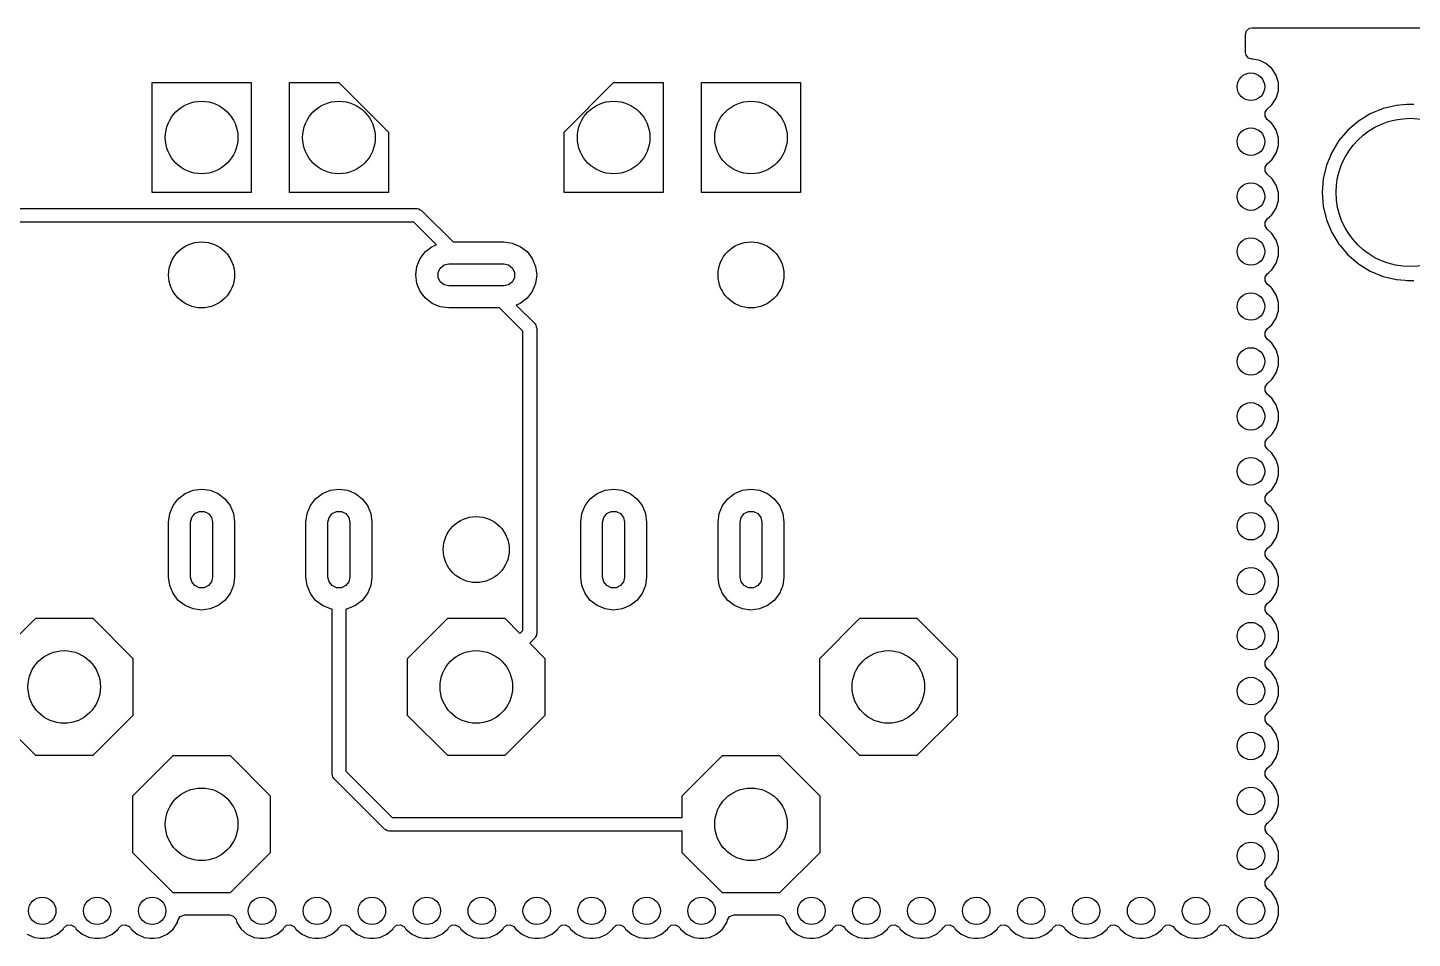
# Model space of a CAD drawing. Extents: x 0.79 to 7.48, y -4.92 to -0.79.
# Drawn here: x 4.245 to 5.238, y -1.44 to -0.787 of the extents above; entities that cross this region are included whole.
import ezdxf

# ---------------------------------------------------------------- set-up
doc = ezdxf.new("R2010")
doc.units = 0
doc.header["$MEASUREMENT"] = 0
doc.layers.add('BLACK', color=7, linetype='CONTINUOUS')

msp = doc.modelspace()

# ---------------------------------------------------------------- linework, layer by layer
at = {"layer": 'BLACK', "linetype": 'CONTINUOUS'}
for p, q in [((5.11811, -0.792303), (5.11889, -0.789664)), ((5.11811, -0.805138), (5.11811, -0.792303)), ((5.11889, -0.789664), (5.12096, -0.787862)), ((5.12096, -0.787862), (5.12299, -0.787421)), ((5.12299, -0.787421), (7.44084, -0.787421)), ((5.11855, -0.807166), (5.11811, -0.805138)), ((5.12035, -0.809245), (5.11855, -0.807166)), ((5.12299, -0.81002), (5.12035, -0.809245)), ((5.12346, -0.81002), (5.12299, -0.81002)), ((5.12451, -0.810171), (5.12346, -0.81002)), ((5.12766, -0.810623), (5.12451, -0.810171)), ((5.12977, -0.811589), (5.12766, -0.810623)), ((5.13281, -0.812977), (5.12977, -0.811589)), ((5.13709, -0.816688), (5.13281, -0.812977)), ((5.14016, -0.821455), (5.13709, -0.816688)), ((5.14175, -0.826891), (5.14016, -0.821455)), ((5.14016, -0.821455), (5.14016, -0.821455)), ((4.33465, -0.905512), (4.33465, -0.826772)), ((4.33465, -0.826772), (4.40551, -0.826772)), ((4.40551, -0.826772), (4.40551, -0.905512)), ((4.43307, -0.905512), (4.43307, -0.826772)), ((4.43307, -0.826772), (4.4685, -0.826772)), ((4.4685, -0.826772), (4.50394, -0.862205)), ((4.62992, -0.862205), (4.66535, -0.826772)), ((4.66535, -0.826772), (4.70079, -0.826772)), ((4.70079, -0.826772), (4.70079, -0.905512)), ((4.72835, -0.905512), (4.72835, -0.826772)), ((4.72835, -0.826772), (4.79921, -0.826772)), ((4.79921, -0.826772), (4.79921, -0.905512)), ((5.14016, -0.837994), (5.14175, -0.832558)), ((5.14175, -0.832558), (5.14175, -0.826891)), ((5.14175, -0.826891), (5.14175, -0.826891)), ((5.14175, -0.826891), (5.14175, -0.826891)), ((5.14175, -0.826891), (5.14175, -0.826891)), ((5.13368, -0.84572), (5.13709, -0.842761)), ((5.13709, -0.842761), (5.14016, -0.837994)), ((5.22633, -0.843083), (5.21669, -0.845399)), ((5.23374, -0.8425), (5.22633, -0.843083)), ((5.2387, -0.8425), (5.23374, -0.8425)), ((5.23374, -0.8425), (5.23374, -0.8425)), ((5.13219, -0.848034), (5.13368, -0.84572)), ((5.13219, -0.850785), (5.13219, -0.848034)), ((5.13368, -0.853099), (5.13219, -0.850785)), ((5.13709, -0.856058), (5.13368, -0.853099)), ((5.20753, -0.849194), (5.19907, -0.854376)), ((5.21669, -0.845399), (5.20753, -0.849194)), ((4.50394, -0.862205), (4.50394, -0.905512)), ((4.62992, -0.905512), (4.62992, -0.862205)), ((5.13865, -0.858478), (5.13709, -0.856058)), ((5.14016, -0.860825), (5.13865, -0.858478)), ((5.14175, -0.866261), (5.14016, -0.860825)), ((5.19153, -0.860818), (5.18509, -0.86836)), ((5.19907, -0.854376), (5.19153, -0.860818)), ((5.19907, -0.854376), (5.19907, -0.854376)), ((5.14016, -0.877364), (5.14175, -0.871928)), ((5.14175, -0.871928), (5.14175, -0.866261)), ((5.14175, -0.866261), (5.14175, -0.866261)), ((5.14175, -0.866261), (5.14175, -0.866261)), ((5.14175, -0.866261), (5.14175, -0.866261)), ((5.18509, -0.86836), (5.1799, -0.876817)), ((5.18509, -0.86836), (5.18509, -0.86836)), ((5.13368, -0.88509), (5.13709, -0.882131)), ((5.13709, -0.882131), (5.14016, -0.877364)), ((5.1799, -0.876817), (5.17611, -0.88598)), ((5.13219, -0.887404), (5.13368, -0.88509)), ((5.13219, -0.890155), (5.13219, -0.887404)), ((5.13368, -0.892469), (5.13219, -0.890155)), ((5.13709, -0.895428), (5.13368, -0.892469)), ((5.17611, -0.88598), (5.17379, -0.895624)), ((5.13722, -0.895624), (5.13709, -0.895428)), ((5.14016, -0.900195), (5.13722, -0.895624)), ((5.14172, -0.905512), (5.14016, -0.900195)), ((5.17379, -0.895624), (5.17301, -0.905512)), ((4.40551, -0.905512), (4.33465, -0.905512)), ((4.50394, -0.905512), (4.43307, -0.905512)), ((4.70079, -0.905512), (4.62992, -0.905512)), ((4.79921, -0.905512), (4.72835, -0.905512)), ((5.14016, -0.916734), (5.14175, -0.911298)), ((5.14175, -0.905631), (5.14172, -0.905512)), ((5.14175, -0.911298), (5.14175, -0.905631)), ((5.14175, -0.905631), (5.14175, -0.905631)), ((5.14175, -0.905631), (5.14175, -0.905631)), ((5.17301, -0.905512), (5.17379, -0.9154)), ((3.67223, -0.917016), (4.5243, -0.917016)), ((4.5243, -0.917016), (4.52517, -0.917141)), ((4.52517, -0.917141), (4.52535, -0.917128)), ((4.52535, -0.917128), (4.52544, -0.91718)), ((4.52544, -0.91718), (4.52569, -0.917215)), ((4.52569, -0.917215), (4.52671, -0.917874)), ((4.52671, -0.917874), (4.52778, -0.918457)), ((4.52778, -0.918457), (4.55027, -0.940945)), ((5.13368, -0.92446), (5.13709, -0.921501)), ((5.13709, -0.921501), (5.14016, -0.916734)), ((5.17379, -0.9154), (5.17611, -0.925044)), ((4.52226, -0.926858), (3.67427, -0.926858)), ((4.53832, -0.942915), (4.52226, -0.926858)), ((5.13219, -0.926774), (5.13368, -0.92446)), ((5.13219, -0.929525), (5.13219, -0.926774)), ((5.13368, -0.931839), (5.13219, -0.929525)), ((5.13368, -0.92446), (5.13368, -0.92446)), ((5.13709, -0.934798), (5.13368, -0.931839)), ((5.17611, -0.925044), (5.1799, -0.934207)), ((4.55027, -0.940945), (4.58661, -0.940945)), ((4.58661, -0.940945), (4.59273, -0.94175)), ((4.59273, -0.94175), (4.59843, -0.94411)), ((5.14016, -0.939565), (5.13709, -0.934798)), ((5.14175, -0.945001), (5.14016, -0.939565)), ((5.14016, -0.939565), (5.14016, -0.939565)), ((5.1799, -0.934207), (5.18509, -0.942664)), ((4.52679, -0.952756), (4.53054, -0.947864)), ((4.53054, -0.947864), (4.53543, -0.94411)), ((4.53543, -0.94411), (4.53832, -0.942915)), ((4.59843, -0.94411), (4.60332, -0.947864)), ((4.60332, -0.947864), (4.60707, -0.952756)), ((5.14016, -0.956104), (5.14175, -0.950668)), ((5.14175, -0.945002), (5.14175, -0.945001)), ((5.14175, -0.945001), (5.14175, -0.945001)), ((5.14175, -0.945001), (5.14175, -0.945001)), ((5.14175, -0.950668), (5.14175, -0.945002)), ((5.18509, -0.942664), (5.18509, -0.942664)), ((5.18509, -0.942664), (5.18591, -0.943624)), ((5.18591, -0.943624), (5.19153, -0.950206)), ((5.19153, -0.950206), (5.19374, -0.9521)), ((5.19374, -0.9521), (5.19907, -0.956647)), ((4.52362, -0.964567), (4.52443, -0.958453)), ((4.52443, -0.958453), (4.52679, -0.952756)), ((4.53957, -0.962815), (4.54109, -0.959658)), ((4.54109, -0.959658), (4.54383, -0.957473)), ((4.54383, -0.957473), (4.54724, -0.956693)), ((4.54724, -0.956693), (4.58661, -0.956693)), ((4.58661, -0.956693), (4.59003, -0.957473)), ((4.59003, -0.957473), (4.59277, -0.959658)), ((4.59277, -0.959658), (4.59429, -0.962815)), ((4.60707, -0.952756), (4.60943, -0.958453)), ((4.60943, -0.958453), (4.61024, -0.964567)), ((5.13493, -0.962743), (5.13709, -0.960871)), ((5.13709, -0.960871), (5.14016, -0.956104)), ((5.19907, -0.956647), (5.19907, -0.956647)), ((5.19907, -0.956647), (5.19987, -0.957137)), ((5.19987, -0.957137), (5.20753, -0.961829)), ((5.20753, -0.961829), (5.21669, -0.965625)), ((4.52443, -0.970681), (4.52362, -0.964567)), ((4.52679, -0.976378), (4.52443, -0.970681)), ((4.53957, -0.966319), (4.53957, -0.962815)), ((4.54109, -0.969476), (4.53957, -0.966319)), ((4.54383, -0.971661), (4.54109, -0.969476)), ((4.54724, -0.972441), (4.54383, -0.971661)), ((4.59003, -0.971661), (4.58661, -0.972441)), ((4.59277, -0.969476), (4.59003, -0.971661)), ((4.59429, -0.966319), (4.59277, -0.969476)), ((4.59429, -0.962815), (4.59429, -0.966319)), ((4.60943, -0.970681), (4.60707, -0.976378)), ((4.61024, -0.964567), (4.60943, -0.970681)), ((5.13219, -0.966144), (5.13368, -0.96383)), ((5.13219, -0.968895), (5.13219, -0.966144)), ((5.13368, -0.971209), (5.13219, -0.968895)), ((5.13368, -0.96383), (5.13493, -0.962743)), ((5.13368, -0.96383), (5.13368, -0.96383)), ((5.13641, -0.973578), (5.13368, -0.971209)), ((5.21669, -0.965625), (5.21669, -0.965625)), ((5.21669, -0.965625), (5.22633, -0.96794)), ((5.22633, -0.96794), (5.23248, -0.968424)), ((5.23248, -0.968424), (5.23374, -0.968524)), ((5.23374, -0.968524), (5.23374, -0.968524)), ((5.23374, -0.968524), (5.2387, -0.968524)), ((4.53054, -0.98127), (4.52679, -0.976378)), ((4.53543, -0.985024), (4.53054, -0.98127)), ((4.58661, -0.972441), (4.54724, -0.972441)), ((4.60332, -0.98127), (4.59843, -0.985024)), ((4.60707, -0.976378), (4.60332, -0.98127)), ((5.13709, -0.974168), (5.13641, -0.973578)), ((5.14016, -0.978935), (5.13709, -0.974168)), ((5.14175, -0.984371), (5.14016, -0.978935)), ((5.14016, -0.978935), (5.14016, -0.978935)), ((4.54113, -0.987384), (4.53543, -0.985024)), ((4.54724, -0.988189), (4.54113, -0.987384)), ((4.58359, -0.988189), (4.54724, -0.988189)), ((4.60039, -1.00499), (4.58359, -0.988189)), ((4.59843, -0.985024), (4.59554, -0.986219)), ((4.59554, -0.986219), (4.60879, -0.999473)), ((5.14016, -0.995475), (5.14175, -0.990038)), ((5.14175, -0.984372), (5.14175, -0.984371)), ((5.14175, -0.990038), (5.14175, -0.984372)), ((5.14175, -0.984372), (5.14175, -0.984372)), ((5.14175, -0.984372), (5.14175, -0.984372)), ((4.60879, -0.999473), (4.60932, -1.00018)), ((4.60932, -1.00018), (4.60945, -1.00029)), ((4.60945, -1.00029), (4.60949, -1.0004)), ((4.60949, -1.0004), (4.60963, -1.00059)), ((4.60963, -1.00059), (4.60989, -1.00178)), ((4.60989, -1.00178), (4.61024, -1.00295)), ((5.13368, -1.0032), (5.13709, -1.00024)), ((5.13709, -1.00024), (5.14016, -0.995475)), ((4.60039, -1.21942), (4.60039, -1.00499)), ((4.61024, -1.00295), (4.61024, -1.22146)), ((5.13219, -1.00551), (5.13368, -1.0032)), ((5.13219, -1.00827), (5.13219, -1.00551)), ((5.13368, -1.01058), (5.13219, -1.00827)), ((5.13709, -1.01354), (5.13368, -1.01058)), ((5.14016, -1.01831), (5.13709, -1.01354)), ((5.14175, -1.02374), (5.14016, -1.01831)), ((5.14016, -1.01831), (5.14016, -1.01831)), ((5.14016, -1.03484), (5.14175, -1.02941)), ((5.14175, -1.02941), (5.14175, -1.02374)), ((5.14175, -1.02374), (5.14175, -1.02374)), ((5.14175, -1.02374), (5.14175, -1.02374)), ((5.14175, -1.02374), (5.14175, -1.02374)), ((5.13368, -1.04257), (5.13709, -1.03961)), ((5.13709, -1.03961), (5.14016, -1.03484)), ((5.13219, -1.04488), (5.13368, -1.04257)), ((5.13219, -1.04764), (5.13219, -1.04488)), ((5.13368, -1.04995), (5.13219, -1.04764)), ((5.13709, -1.05291), (5.13368, -1.04995)), ((5.13872, -1.05544), (5.13709, -1.05291)), ((5.14016, -1.05768), (5.13872, -1.05544)), ((5.14175, -1.06311), (5.14016, -1.05768)), ((5.14016, -1.07421), (5.14175, -1.06878)), ((5.14175, -1.06878), (5.14175, -1.06311)), ((5.14175, -1.06311), (5.14175, -1.06311)), ((5.14175, -1.06311), (5.14175, -1.06311)), ((5.14175, -1.06311), (5.14175, -1.06311)), ((5.13368, -1.08194), (5.13709, -1.07898)), ((5.13709, -1.07898), (5.14016, -1.07421)), ((5.13219, -1.08425), (5.13368, -1.08194)), ((5.13219, -1.08701), (5.13219, -1.08425)), ((5.13368, -1.08932), (5.13219, -1.08701)), ((5.13368, -1.08194), (5.13368, -1.08194)), ((5.13709, -1.09228), (5.13368, -1.08932)), ((5.14016, -1.09705), (5.13709, -1.09228)), ((5.14175, -1.10248), (5.14016, -1.09705)), ((5.14016, -1.09705), (5.14016, -1.09705)), ((5.14032, -1.11304), (5.14175, -1.10815)), ((5.14175, -1.10815), (5.14175, -1.10248)), ((5.14175, -1.10248), (5.14175, -1.10248)), ((5.14175, -1.10815), (5.14175, -1.10815)), ((4.35827, -1.12128), (4.36396, -1.11892)), ((4.36396, -1.11892), (4.37008, -1.11811)), ((4.37008, -1.11811), (4.37619, -1.11892)), ((4.37619, -1.11892), (4.38189, -1.12128)), ((4.45669, -1.12128), (4.46239, -1.11892)), ((4.46239, -1.11892), (4.4685, -1.11811)), ((4.4685, -1.11811), (4.47462, -1.11892)), ((4.47462, -1.11892), (4.48031, -1.12128)), ((4.65354, -1.12128), (4.65924, -1.11892)), ((4.65924, -1.11892), (4.66535, -1.11811)), ((4.66535, -1.11811), (4.67147, -1.11892)), ((4.67147, -1.11892), (4.67717, -1.12128)), ((4.75197, -1.12128), (4.75767, -1.11892)), ((4.75767, -1.11892), (4.76378, -1.11811)), ((4.76378, -1.11811), (4.76989, -1.11892)), ((4.76989, -1.11892), (4.77559, -1.12128)), ((5.13368, -1.12131), (5.13709, -1.11835)), ((5.13709, -1.11835), (5.13725, -1.11811)), ((5.13725, -1.11811), (5.14016, -1.11358)), ((5.14016, -1.11358), (5.14032, -1.11304)), ((4.34726, -1.13562), (4.34962, -1.12992)), ((4.34962, -1.12992), (4.35338, -1.12503)), ((4.35338, -1.12503), (4.35827, -1.12128)), ((4.38189, -1.12128), (4.38678, -1.12503)), ((4.38678, -1.12503), (4.39054, -1.12992)), ((4.39054, -1.12992), (4.3929, -1.13562)), ((4.44569, -1.13562), (4.44805, -1.12992)), ((4.44805, -1.12992), (4.4518, -1.12503)), ((4.4518, -1.12503), (4.45669, -1.12128)), ((4.48031, -1.12128), (4.48521, -1.12503)), ((4.48521, -1.12503), (4.48896, -1.12992)), ((4.48896, -1.12992), (4.49132, -1.13562)), ((4.64254, -1.13562), (4.6449, -1.12992)), ((4.6449, -1.12992), (4.64865, -1.12503)), ((4.64865, -1.12503), (4.65354, -1.12128)), ((4.67717, -1.12128), (4.68206, -1.12503)), ((4.68206, -1.12503), (4.68581, -1.12992)), ((4.68581, -1.12992), (4.68817, -1.13562)), ((4.74096, -1.13562), (4.74332, -1.12992)), ((4.74332, -1.12992), (4.74708, -1.12503)), ((4.74708, -1.12503), (4.75197, -1.12128)), ((4.77559, -1.12128), (4.78048, -1.12503)), ((4.78048, -1.12503), (4.78424, -1.12992)), ((4.78424, -1.12992), (4.7866, -1.13562)), ((5.13219, -1.12362), (5.13368, -1.12131)), ((5.13219, -1.12638), (5.13219, -1.12362)), ((5.13368, -1.12869), (5.13219, -1.12638)), ((5.13368, -1.12131), (5.13368, -1.12131)), ((5.13444, -1.12935), (5.13368, -1.12869)), ((5.13672, -1.13132), (5.13444, -1.12935)), ((4.34646, -1.14173), (4.34726, -1.13562)), ((4.3622, -1.14173), (4.36298, -1.13832)), ((4.36298, -1.13832), (4.36517, -1.13558)), ((4.36517, -1.13558), (4.36833, -1.13406)), ((4.36833, -1.13406), (4.37183, -1.13406)), ((4.37183, -1.13406), (4.37499, -1.13558)), ((4.37499, -1.13558), (4.37717, -1.13832)), ((4.37717, -1.13832), (4.37795, -1.14173)), ((4.3929, -1.13562), (4.3937, -1.14173)), ((4.44488, -1.14173), (4.44569, -1.13562)), ((4.46063, -1.14173), (4.46141, -1.13832)), ((4.46141, -1.13832), (4.46359, -1.13558)), ((4.46359, -1.13558), (4.46675, -1.13406)), ((4.46675, -1.13406), (4.47026, -1.13406)), ((4.47026, -1.13406), (4.47341, -1.13558)), ((4.47341, -1.13558), (4.4756, -1.13832)), ((4.4756, -1.13832), (4.47638, -1.14173)), ((4.49132, -1.13562), (4.49213, -1.14173)), ((4.64173, -1.14173), (4.64254, -1.13562)), ((4.65748, -1.14173), (4.65826, -1.13832)), ((4.65826, -1.13832), (4.66044, -1.13558)), ((4.66044, -1.13558), (4.6636, -1.13406)), ((4.6636, -1.13406), (4.66711, -1.13406)), ((4.66711, -1.13406), (4.67026, -1.13558)), ((4.67026, -1.13558), (4.67245, -1.13832)), ((4.67245, -1.13832), (4.67323, -1.14173)), ((4.68817, -1.13562), (4.68898, -1.14173)), ((4.74016, -1.14173), (4.74096, -1.13562)), ((4.75591, -1.14173), (4.75669, -1.13832)), ((4.75669, -1.13832), (4.75887, -1.13558)), ((4.75887, -1.13558), (4.76203, -1.13406)), ((4.76203, -1.13406), (4.76553, -1.13406)), ((4.76553, -1.13406), (4.76869, -1.13558)), ((4.76869, -1.13558), (4.77087, -1.13832)), ((4.77087, -1.13832), (4.77165, -1.14173)), ((4.7866, -1.13562), (4.7874, -1.14173)), ((5.13709, -1.13165), (5.13672, -1.13132)), ((5.14016, -1.13642), (5.13709, -1.13165)), ((5.14175, -1.14185), (5.14016, -1.13642)), ((5.14016, -1.13642), (5.14016, -1.13642)), ((4.34646, -1.1811), (4.34646, -1.14173)), ((4.3622, -1.1811), (4.3622, -1.14173)), ((4.37795, -1.14173), (4.37795, -1.1811)), ((4.3937, -1.14173), (4.3937, -1.1811)), ((4.44488, -1.1811), (4.44488, -1.14173)), ((4.46063, -1.1811), (4.46063, -1.14173)), ((4.47638, -1.14173), (4.47638, -1.1811)), ((4.49213, -1.14173), (4.49213, -1.1811)), ((4.64173, -1.1811), (4.64173, -1.14173)), ((4.65748, -1.1811), (4.65748, -1.14173)), ((4.67323, -1.14173), (4.67323, -1.1811)), ((4.68898, -1.14173), (4.68898, -1.1811)), ((4.74016, -1.1811), (4.74016, -1.14173)), ((4.75591, -1.1811), (4.75591, -1.14173)), ((4.77165, -1.14173), (4.77165, -1.1811)), ((4.7874, -1.14173), (4.7874, -1.1811)), ((5.14016, -1.15295), (5.14175, -1.14752)), ((5.14175, -1.14752), (5.14175, -1.14185)), ((5.14175, -1.14185), (5.14175, -1.14185)), ((5.14175, -1.14185), (5.14175, -1.14185)), ((5.14175, -1.14185), (5.14175, -1.14185)), ((5.13219, -1.16299), (5.13368, -1.16068)), ((5.13368, -1.16068), (5.13709, -1.15772)), ((5.13709, -1.15772), (5.14016, -1.15295)), ((5.13219, -1.16575), (5.13219, -1.16299)), ((5.13368, -1.16806), (5.13219, -1.16575)), ((5.13709, -1.17102), (5.13368, -1.16806)), ((5.14016, -1.17579), (5.13709, -1.17102)), ((5.14175, -1.18122), (5.14016, -1.17579)), ((5.14016, -1.17579), (5.14016, -1.17579)), ((4.34726, -1.18722), (4.34646, -1.1811)), ((4.34962, -1.19291), (4.34726, -1.18722)), ((4.36298, -1.18452), (4.3622, -1.1811)), ((4.36517, -1.18726), (4.36298, -1.18452)), ((4.36833, -1.18878), (4.36517, -1.18726)), ((4.37183, -1.18878), (4.36833, -1.18878)), ((4.37499, -1.18726), (4.37183, -1.18878)), ((4.37717, -1.18452), (4.37499, -1.18726)), ((4.37795, -1.1811), (4.37717, -1.18452)), ((4.3929, -1.18722), (4.39054, -1.19291)), ((4.3937, -1.1811), (4.3929, -1.18722)), ((4.44569, -1.18722), (4.44488, -1.1811)), ((4.44805, -1.19291), (4.44569, -1.18722)), ((4.46141, -1.18452), (4.46063, -1.1811)), ((4.46359, -1.18726), (4.46141, -1.18452)), ((4.46675, -1.18878), (4.46359, -1.18726)), ((4.47026, -1.18878), (4.46675, -1.18878)), ((4.47341, -1.18726), (4.47026, -1.18878)), ((4.4756, -1.18452), (4.47341, -1.18726)), ((4.47638, -1.1811), (4.4756, -1.18452)), ((4.49132, -1.18722), (4.48896, -1.19291)), ((4.49213, -1.1811), (4.49132, -1.18722)), ((4.64254, -1.18722), (4.64173, -1.1811)), ((4.6449, -1.19291), (4.64254, -1.18722)), ((4.65826, -1.18452), (4.65748, -1.1811)), ((4.66044, -1.18726), (4.65826, -1.18452)), ((4.6636, -1.18878), (4.66044, -1.18726)), ((4.66711, -1.18878), (4.6636, -1.18878)), ((4.67026, -1.18726), (4.66711, -1.18878)), ((4.67245, -1.18452), (4.67026, -1.18726)), ((4.67323, -1.1811), (4.67245, -1.18452)), ((4.68817, -1.18722), (4.68581, -1.19291)), ((4.68898, -1.1811), (4.68817, -1.18722)), ((4.74096, -1.18722), (4.74016, -1.1811)), ((4.74332, -1.19291), (4.74096, -1.18722)), ((4.75669, -1.18452), (4.75591, -1.1811)), ((4.75887, -1.18726), (4.75669, -1.18452)), ((4.76203, -1.18878), (4.75887, -1.18726)), ((4.76553, -1.18878), (4.76203, -1.18878)), ((4.76869, -1.18726), (4.76553, -1.18878)), ((4.77087, -1.18452), (4.76869, -1.18726)), ((4.77165, -1.1811), (4.77087, -1.18452)), ((4.7866, -1.18722), (4.78424, -1.19291)), ((4.7874, -1.1811), (4.7866, -1.18722)), ((5.14016, -1.19232), (5.14175, -1.18689)), ((5.14175, -1.18689), (5.14175, -1.18122)), ((5.14175, -1.18122), (5.14175, -1.18122)), ((5.14175, -1.18122), (5.14175, -1.18122)), ((5.14175, -1.18122), (5.14175, -1.18122)), ((4.35338, -1.19781), (4.34962, -1.19291)), ((4.35827, -1.20156), (4.35338, -1.19781)), ((4.38678, -1.19781), (4.38189, -1.20156)), ((4.39054, -1.19291), (4.38678, -1.19781)), ((4.4518, -1.19781), (4.44805, -1.19291)), ((4.45669, -1.20156), (4.4518, -1.19781)), ((4.48521, -1.19781), (4.48031, -1.20156)), ((4.48896, -1.19291), (4.48521, -1.19781)), ((4.64865, -1.19781), (4.6449, -1.19291)), ((4.65354, -1.20156), (4.64865, -1.19781)), ((4.68206, -1.19781), (4.67717, -1.20156)), ((4.68581, -1.19291), (4.68206, -1.19781)), ((4.74708, -1.19781), (4.74332, -1.19291)), ((4.75197, -1.20156), (4.74708, -1.19781)), ((4.78048, -1.19781), (4.77559, -1.20156)), ((4.78424, -1.19291), (4.78048, -1.19781)), ((5.13219, -1.20236), (5.13368, -1.20005)), ((5.13368, -1.20005), (5.13709, -1.19709)), ((5.13709, -1.19709), (5.14016, -1.19232)), ((4.36396, -1.20392), (4.35827, -1.20156)), ((4.37008, -1.20472), (4.36396, -1.20392)), ((4.37619, -1.20392), (4.37008, -1.20472)), ((4.38189, -1.20156), (4.37619, -1.20392)), ((4.46239, -1.20392), (4.45669, -1.20156)), ((4.46358, -1.20408), (4.46239, -1.20392)), ((4.46358, -1.32224), (4.46358, -1.20408)), ((4.47462, -1.20392), (4.47343, -1.20408)), ((4.47343, -1.20408), (4.47343, -1.32021)), ((4.48031, -1.20156), (4.47462, -1.20392)), ((4.65924, -1.20392), (4.65354, -1.20156)), ((4.66535, -1.20472), (4.65924, -1.20392)), ((4.67147, -1.20392), (4.66535, -1.20472)), ((4.67717, -1.20156), (4.67147, -1.20392)), ((4.75767, -1.20392), (4.75197, -1.20156)), ((4.76378, -1.20472), (4.75767, -1.20392)), ((4.76989, -1.20392), (4.76378, -1.20472)), ((4.77559, -1.20156), (4.76989, -1.20392)), ((5.13219, -1.20512), (5.13219, -1.20236)), ((5.13368, -1.20743), (5.13219, -1.20512)), ((5.13709, -1.21039), (5.13368, -1.20743)), ((5.13979, -1.21459), (5.13709, -1.21039)), ((4.22244, -1.23946), (4.25127, -1.21063)), ((4.25127, -1.21063), (4.29204, -1.21063)), ((4.29204, -1.21063), (4.32087, -1.23946)), ((4.51772, -1.23946), (4.54654, -1.21063)), ((4.54654, -1.21063), (4.58731, -1.21063)), ((4.58731, -1.21063), (4.59825, -1.22156)), ((4.59825, -1.22156), (4.60039, -1.21942)), ((4.81299, -1.23946), (4.84182, -1.21063)), ((4.84182, -1.21063), (4.88259, -1.21063)), ((4.88259, -1.21063), (4.91142, -1.23946)), ((5.14016, -1.21516), (5.13979, -1.21459)), ((5.14175, -1.22059), (5.14016, -1.21516)), ((4.60879, -1.22494), (4.60521, -1.22852)), ((4.60521, -1.22852), (4.61614, -1.23946)), ((4.60938, -1.22387), (4.60879, -1.22494)), ((4.61004, -1.22284), (4.60938, -1.22387)), ((4.61007, -1.2226), (4.61004, -1.22284)), ((4.61012, -1.2225), (4.61007, -1.2226)), ((4.61024, -1.22146), (4.61011, -1.22233)), ((4.61011, -1.22233), (4.61012, -1.2225)), ((5.14016, -1.23169), (5.14175, -1.22626)), ((5.14175, -1.22626), (5.14175, -1.22059)), ((5.14175, -1.22059), (5.14175, -1.22059)), ((5.14175, -1.22059), (5.14175, -1.22059)), ((4.32087, -1.23946), (4.32087, -1.28023)), ((4.51772, -1.28023), (4.51772, -1.23946)), ((4.61614, -1.23946), (4.61614, -1.28023)), ((4.81299, -1.28023), (4.81299, -1.23946)), ((4.91142, -1.23946), (4.91142, -1.28023)), ((5.13219, -1.24173), (5.13368, -1.23942)), ((5.13368, -1.23942), (5.13709, -1.23646)), ((5.13368, -1.23942), (5.13368, -1.23942)), ((5.13709, -1.23646), (5.14016, -1.23169)), ((5.13219, -1.24449), (5.13219, -1.24173)), ((5.13368, -1.2468), (5.13219, -1.24449)), ((5.13647, -1.24922), (5.13368, -1.2468)), ((5.13709, -1.24976), (5.13647, -1.24922)), ((5.1398, -1.25397), (5.13709, -1.24976)), ((5.14016, -1.25453), (5.1398, -1.25397)), ((5.14175, -1.25996), (5.14016, -1.25453)), ((5.14175, -1.26563), (5.14175, -1.25996)), ((5.14175, -1.25996), (5.14175, -1.25996)), ((5.14175, -1.25996), (5.14175, -1.25996)), ((5.14175, -1.25996), (5.14175, -1.25996)), ((5.14016, -1.27107), (5.14175, -1.26563)), ((5.13219, -1.2811), (5.13368, -1.27879)), ((5.13368, -1.27879), (5.13423, -1.27832)), ((5.13368, -1.27879), (5.13368, -1.27879)), ((5.13423, -1.27832), (5.13709, -1.27583)), ((5.13709, -1.27583), (5.14016, -1.27107)), ((4.25127, -1.30906), (4.22244, -1.28023)), ((4.32087, -1.28023), (4.29204, -1.30906)), ((4.54654, -1.30906), (4.51772, -1.28023)), ((4.61614, -1.28023), (4.58731, -1.30906)), ((4.84182, -1.30906), (4.81299, -1.28023)), ((4.91142, -1.28023), (4.88259, -1.30906)), ((5.13219, -1.28386), (5.13219, -1.2811)), ((5.13368, -1.28617), (5.13219, -1.28386)), ((5.13709, -1.28913), (5.13368, -1.28617)), ((5.14016, -1.2939), (5.13709, -1.28913)), ((5.14175, -1.29933), (5.14016, -1.2939)), ((5.14016, -1.2939), (5.14016, -1.2939)), ((5.14175, -1.305), (5.14175, -1.29933)), ((5.14175, -1.29933), (5.14175, -1.29933)), ((5.14175, -1.29933), (5.14175, -1.29933)), ((5.14175, -1.29933), (5.14175, -1.29933)), ((4.29204, -1.30906), (4.25127, -1.30906)), ((4.32087, -1.33788), (4.34969, -1.30906)), ((4.34969, -1.30906), (4.39046, -1.30906)), ((4.39046, -1.30906), (4.41929, -1.33788)), ((4.58731, -1.30906), (4.54654, -1.30906)), ((4.71457, -1.33788), (4.74339, -1.30906)), ((4.74339, -1.30906), (4.78416, -1.30906)), ((4.78416, -1.30906), (4.81299, -1.33788)), ((4.88259, -1.30906), (4.84182, -1.30906)), ((5.14016, -1.31044), (5.14175, -1.305)), ((5.13219, -1.32048), (5.13368, -1.31816)), ((5.13368, -1.31816), (5.13376, -1.31809)), ((5.13368, -1.31816), (5.13368, -1.31816)), ((5.13376, -1.31809), (5.13709, -1.3152)), ((5.13709, -1.3152), (5.14016, -1.31044)), ((4.46393, -1.32341), (4.46358, -1.32224)), ((4.46418, -1.3246), (4.46393, -1.32341)), ((4.46433, -1.3248), (4.46418, -1.3246)), ((4.46436, -1.3249), (4.46433, -1.3248)), ((4.4645, -1.32502), (4.46436, -1.3249)), ((4.46502, -1.32572), (4.4645, -1.32502)), ((4.50105, -1.36175), (4.46502, -1.32572)), ((4.47343, -1.32021), (4.50657, -1.35335)), ((5.13219, -1.32323), (5.13219, -1.32048)), ((5.13368, -1.32554), (5.13219, -1.32323)), ((5.13709, -1.3285), (5.13368, -1.32554)), ((5.13874, -1.33106), (5.13709, -1.3285)), ((4.32087, -1.37865), (4.32087, -1.33788)), ((4.41929, -1.33788), (4.41929, -1.37865)), ((4.71457, -1.35335), (4.71457, -1.33788)), ((4.81299, -1.33788), (4.81299, -1.37865)), ((5.14016, -1.33327), (5.13874, -1.33106)), ((5.14175, -1.3387), (5.14016, -1.33327)), ((5.14175, -1.34437), (5.14175, -1.3387)), ((5.14175, -1.3387), (5.14175, -1.3387)), ((5.14175, -1.3387), (5.14175, -1.3387)), ((5.14175, -1.3387), (5.14175, -1.3387)), ((5.14016, -1.34981), (5.14175, -1.34437)), ((4.50657, -1.35335), (4.71457, -1.35335)), ((5.13219, -1.35985), (5.13368, -1.35753)), ((5.13368, -1.35753), (5.1344, -1.35691)), ((5.13368, -1.35753), (5.13368, -1.35753)), ((5.1344, -1.35691), (5.13709, -1.35457)), ((5.13709, -1.35457), (5.14016, -1.34981)), ((4.50212, -1.36233), (4.50105, -1.36175)), ((4.50314, -1.36299), (4.50212, -1.36233)), ((4.50339, -1.36302), (4.50314, -1.36299)), ((4.50348, -1.36308), (4.50339, -1.36302)), ((4.50366, -1.36306), (4.50348, -1.36308)), ((4.50453, -1.36319), (4.50366, -1.36306)), ((4.71457, -1.36319), (4.50453, -1.36319)), ((4.71457, -1.37865), (4.71457, -1.36319)), ((5.13219, -1.3626), (5.13219, -1.35985)), ((5.13368, -1.36491), (5.13219, -1.3626)), ((5.13398, -1.36517), (5.13368, -1.36491)), ((5.136, -1.36693), (5.13398, -1.36517)), ((5.13709, -1.36787), (5.136, -1.36693)), ((5.14016, -1.37264), (5.13709, -1.36787)), ((4.34969, -1.40748), (4.32087, -1.37865)), ((4.41929, -1.37865), (4.39046, -1.40748)), ((4.74339, -1.40748), (4.71457, -1.37865)), ((4.81299, -1.37865), (4.78416, -1.40748)), ((5.1417, -1.3779), (5.14016, -1.37264)), ((5.14175, -1.37807), (5.1417, -1.3779)), ((5.14175, -1.38374), (5.14175, -1.37807)), ((5.14175, -1.37807), (5.14175, -1.37807)), ((5.14175, -1.37807), (5.14175, -1.37807)), ((5.14175, -1.37807), (5.14175, -1.37807)), ((5.14016, -1.38918), (5.14032, -1.38863)), ((5.14032, -1.38863), (5.14087, -1.38676)), ((5.14087, -1.38676), (5.14175, -1.38374)), ((5.13219, -1.39922), (5.13368, -1.3969)), ((5.13368, -1.3969), (5.13437, -1.3963)), ((5.13368, -1.3969), (5.13368, -1.3969)), ((5.13437, -1.3963), (5.13709, -1.39394)), ((5.13709, -1.39394), (5.14016, -1.38918)), ((4.39046, -1.40748), (4.34969, -1.40748)), ((4.78416, -1.40748), (4.74339, -1.40748)), ((5.13219, -1.40197), (5.13219, -1.39922)), ((5.13368, -1.40428), (5.13219, -1.40197)), ((5.13709, -1.40724), (5.13368, -1.40428)), ((5.14016, -1.41201), (5.13709, -1.40724)), ((5.14175, -1.41744), (5.14016, -1.41201)), ((5.14016, -1.41201), (5.14016, -1.41201)), ((5.14175, -1.42311), (5.14175, -1.41744)), ((5.14175, -1.41744), (5.14175, -1.41744)), ((5.14175, -1.41744), (5.14175, -1.41744)), ((5.14175, -1.41744), (5.14175, -1.41744)), ((4.34969, -1.43331), (4.35275, -1.42855)), ((4.35275, -1.42855), (4.35294, -1.4279)), ((4.35294, -1.4279), (4.35328, -1.42675)), ((4.35328, -1.42675), (4.35477, -1.42444)), ((4.35477, -1.42444), (4.35727, -1.4233)), ((4.35727, -1.4233), (4.35796, -1.42325)), ((4.35796, -1.42325), (4.39007, -1.42325)), ((4.39007, -1.42325), (4.39271, -1.42402)), ((4.39271, -1.42402), (4.39451, -1.4261)), ((4.39451, -1.4261), (4.39475, -1.42675)), ((4.39475, -1.42675), (4.39528, -1.42855)), ((4.39528, -1.42855), (4.39528, -1.42855)), ((4.39528, -1.42855), (4.39834, -1.43331)), ((4.74339, -1.43331), (4.74645, -1.42855)), ((4.74645, -1.42855), (4.74664, -1.4279)), ((4.74664, -1.4279), (4.74698, -1.42675)), ((4.74698, -1.42675), (4.74847, -1.42444)), ((4.74847, -1.42444), (4.75097, -1.4233)), ((4.75097, -1.4233), (4.75166, -1.42325)), ((4.75166, -1.42325), (4.78377, -1.42325)), ((4.78377, -1.42325), (4.78641, -1.42402)), ((4.78641, -1.42402), (4.78821, -1.4261)), ((4.78821, -1.4261), (4.78845, -1.42675)), ((4.78845, -1.42675), (4.78898, -1.42855)), ((4.78898, -1.42855), (4.78898, -1.42855)), ((4.78898, -1.42855), (4.79204, -1.43331)), ((5.13709, -1.43331), (5.14016, -1.42855)), ((5.14016, -1.42855), (5.14175, -1.42311)), ((4.24514, -1.43702), (4.2503, -1.43938)), ((4.26151, -1.43938), (4.26667, -1.43702)), ((4.26667, -1.43702), (4.27095, -1.43331)), ((4.27095, -1.43331), (4.27148, -1.43248)), ((4.27148, -1.43248), (4.27356, -1.43068)), ((4.27356, -1.43068), (4.27629, -1.43029)), ((4.27629, -1.43029), (4.27879, -1.43143)), ((4.27879, -1.43143), (4.2797, -1.43248)), ((4.2797, -1.43248), (4.28023, -1.43331)), ((4.28023, -1.43331), (4.28451, -1.43702)), ((4.28451, -1.43702), (4.28967, -1.43938)), ((4.30088, -1.43938), (4.30604, -1.43702)), ((4.30604, -1.43702), (4.31032, -1.43331)), ((4.31032, -1.43331), (4.31085, -1.43248)), ((4.31085, -1.43248), (4.31293, -1.43068)), ((4.31293, -1.43068), (4.31566, -1.43029)), ((4.31566, -1.43029), (4.31816, -1.43143)), ((4.31816, -1.43143), (4.31907, -1.43248)), ((4.31907, -1.43248), (4.3196, -1.43331)), ((4.3196, -1.43331), (4.32388, -1.43702)), ((4.32388, -1.43702), (4.32904, -1.43938)), ((4.34025, -1.43938), (4.34541, -1.43702)), ((4.34541, -1.43702), (4.34969, -1.43331)), ((4.39834, -1.43331), (4.40262, -1.43702)), ((4.40262, -1.43702), (4.40778, -1.43938)), ((4.41899, -1.43938), (4.42415, -1.43702)), ((4.42415, -1.43702), (4.42843, -1.43331)), ((4.42843, -1.43331), (4.42896, -1.43248)), ((4.42896, -1.43248), (4.43104, -1.43068)), ((4.43104, -1.43068), (4.43377, -1.43029)), ((4.43377, -1.43029), (4.43627, -1.43143)), ((4.43627, -1.43143), (4.43718, -1.43248)), ((4.43718, -1.43248), (4.43771, -1.43331)), ((4.43771, -1.43331), (4.44199, -1.43702)), ((4.44199, -1.43702), (4.44715, -1.43938)), ((4.45836, -1.43938), (4.46352, -1.43702)), ((4.46352, -1.43702), (4.4678, -1.43331)), ((4.4678, -1.43331), (4.46833, -1.43248)), ((4.46833, -1.43248), (4.47041, -1.43068)), ((4.47041, -1.43068), (4.47314, -1.43029)), ((4.47314, -1.43029), (4.47564, -1.43143)), ((4.47564, -1.43143), (4.47655, -1.43248)), ((4.47655, -1.43248), (4.47708, -1.43331)), ((4.47708, -1.43331), (4.48136, -1.43702)), ((4.48136, -1.43702), (4.48652, -1.43938)), ((4.49773, -1.43938), (4.50289, -1.43702)), ((4.50289, -1.43702), (4.50717, -1.43331)), ((4.50717, -1.43331), (4.5077, -1.43248)), ((4.5077, -1.43248), (4.50978, -1.43068)), ((4.50978, -1.43068), (4.51251, -1.43029)), ((4.51251, -1.43029), (4.51501, -1.43143)), ((4.51501, -1.43143), (4.51592, -1.43248)), ((4.51592, -1.43248), (4.51645, -1.43331)), ((4.51645, -1.43331), (4.52073, -1.43702)), ((4.52073, -1.43702), (4.52589, -1.43938)), ((4.5371, -1.43938), (4.54226, -1.43702)), ((4.54226, -1.43702), (4.54654, -1.43331)), ((4.54654, -1.43331), (4.54707, -1.43248)), ((4.54707, -1.43248), (4.54915, -1.43068)), ((4.54915, -1.43068), (4.55188, -1.43029)), ((4.55188, -1.43029), (4.55438, -1.43143)), ((4.55438, -1.43143), (4.55529, -1.43248)), ((4.55529, -1.43248), (4.55582, -1.43331)), ((4.55582, -1.43331), (4.5601, -1.43702)), ((4.5601, -1.43702), (4.56526, -1.43938)), ((4.57647, -1.43938), (4.58163, -1.43702)), ((4.58163, -1.43702), (4.58591, -1.43331)), ((4.58591, -1.43331), (4.58644, -1.43248)), ((4.58644, -1.43248), (4.58852, -1.43068)), ((4.58852, -1.43068), (4.59125, -1.43029)), ((4.59125, -1.43029), (4.59375, -1.43143)), ((4.59375, -1.43143), (4.59466, -1.43248)), ((4.59466, -1.43248), (4.59519, -1.43331)), ((4.59519, -1.43331), (4.59947, -1.43702)), ((4.59947, -1.43702), (4.60463, -1.43938)), ((4.61584, -1.43938), (4.621, -1.43702)), ((4.621, -1.43702), (4.62528, -1.43331)), ((4.62528, -1.43331), (4.62581, -1.43248)), ((4.62581, -1.43248), (4.62789, -1.43068)), ((4.62789, -1.43068), (4.63062, -1.43029)), ((4.63062, -1.43029), (4.63312, -1.43143)), ((4.63312, -1.43143), (4.63403, -1.43248)), ((4.63403, -1.43248), (4.63456, -1.43331)), ((4.63456, -1.43331), (4.63884, -1.43702)), ((4.63884, -1.43702), (4.644, -1.43938)), ((4.65521, -1.43938), (4.66037, -1.43702)), ((4.66037, -1.43702), (4.66465, -1.43331)), ((4.66465, -1.43331), (4.66518, -1.43248)), ((4.66518, -1.43248), (4.66726, -1.43068)), ((4.66726, -1.43068), (4.66999, -1.43029)), ((4.66999, -1.43029), (4.67249, -1.43143)), ((4.67249, -1.43143), (4.6734, -1.43248)), ((4.6734, -1.43248), (4.67393, -1.43331)), ((4.67393, -1.43331), (4.67821, -1.43702)), ((4.67821, -1.43702), (4.68337, -1.43938)), ((4.69458, -1.43938), (4.69974, -1.43702)), ((4.69974, -1.43702), (4.70402, -1.43331)), ((4.70402, -1.43331), (4.70455, -1.43248)), ((4.70455, -1.43248), (4.70663, -1.43068)), ((4.70663, -1.43068), (4.70936, -1.43029)), ((4.70936, -1.43029), (4.71186, -1.43143)), ((4.71186, -1.43143), (4.71277, -1.43248)), ((4.71277, -1.43248), (4.7133, -1.43331)), ((4.7133, -1.43331), (4.7133, -1.43331)), ((4.7133, -1.43331), (4.7133, -1.43331)), ((4.7133, -1.43331), (4.71758, -1.43702)), ((4.71758, -1.43702), (4.72274, -1.43938)), ((4.73395, -1.43938), (4.73911, -1.43702)), ((4.73911, -1.43702), (4.74339, -1.43331)), ((4.79204, -1.43331), (4.79632, -1.43702)), ((4.79632, -1.43702), (4.80148, -1.43938)), ((4.8127, -1.43938), (4.81785, -1.43702)), ((4.81785, -1.43702), (4.82213, -1.43331)), ((4.82213, -1.43331), (4.82266, -1.43248)), ((4.82266, -1.43248), (4.82474, -1.43068)), ((4.82474, -1.43068), (4.82747, -1.43029)), ((4.82747, -1.43029), (4.82997, -1.43143)), ((4.82997, -1.43143), (4.83088, -1.43248)), ((4.83088, -1.43248), (4.83141, -1.43331)), ((4.83141, -1.43331), (4.83141, -1.43331)), ((4.83141, -1.43331), (4.83141, -1.43331)), ((4.83141, -1.43331), (4.83569, -1.43702)), ((4.83569, -1.43702), (4.84085, -1.43938)), ((4.85207, -1.43938), (4.85722, -1.43702)), ((4.85722, -1.43702), (4.8615, -1.43331)), ((4.8615, -1.43331), (4.86203, -1.43248)), ((4.86203, -1.43248), (4.86411, -1.43068)), ((4.86411, -1.43068), (4.86684, -1.43029)), ((4.86684, -1.43029), (4.86934, -1.43143)), ((4.86934, -1.43143), (4.87025, -1.43248)), ((4.87025, -1.43248), (4.87078, -1.43331)), ((4.87078, -1.43331), (4.87506, -1.43702)), ((4.87506, -1.43702), (4.88022, -1.43938)), ((4.89144, -1.43938), (4.89659, -1.43702)), ((4.89659, -1.43702), (4.90087, -1.43331)), ((4.90087, -1.43331), (4.9014, -1.43248)), ((4.9014, -1.43248), (4.90348, -1.43068)), ((4.90348, -1.43068), (4.90621, -1.43029)), ((4.90621, -1.43029), (4.90871, -1.43143)), ((4.90871, -1.43143), (4.90962, -1.43248)), ((4.90962, -1.43248), (4.91015, -1.43331)), ((4.91015, -1.43331), (4.91443, -1.43702)), ((4.91443, -1.43702), (4.91959, -1.43938)), ((4.93081, -1.43938), (4.93596, -1.43702)), ((4.93596, -1.43702), (4.94024, -1.43331)), ((4.94024, -1.43331), (4.94077, -1.43248)), ((4.94077, -1.43248), (4.94285, -1.43068)), ((4.94285, -1.43068), (4.94558, -1.43029)), ((4.94558, -1.43029), (4.94808, -1.43143)), ((4.94808, -1.43143), (4.94899, -1.43248)), ((4.94899, -1.43248), (4.94952, -1.43331)), ((4.94952, -1.43331), (4.9538, -1.43702)), ((4.9538, -1.43702), (4.95896, -1.43938)), ((4.97018, -1.43938), (4.97533, -1.43702)), ((4.97533, -1.43702), (4.97961, -1.43331)), ((4.97961, -1.43331), (4.98015, -1.43248)), ((4.98015, -1.43248), (4.98222, -1.43068)), ((4.98222, -1.43068), (4.98495, -1.43029)), ((4.98495, -1.43029), (4.98745, -1.43143)), ((4.98745, -1.43143), (4.98836, -1.43248)), ((4.98836, -1.43248), (4.98889, -1.43331)), ((4.98889, -1.43331), (4.99317, -1.43702)), ((4.99317, -1.43702), (4.99833, -1.43938)), ((5.00955, -1.43938), (5.0147, -1.43702)), ((5.0147, -1.43702), (5.01898, -1.43331)), ((5.01898, -1.43331), (5.01952, -1.43248)), ((5.01952, -1.43248), (5.02159, -1.43068)), ((5.02159, -1.43068), (5.02432, -1.43029)), ((5.02432, -1.43029), (5.02682, -1.43143)), ((5.02682, -1.43143), (5.02773, -1.43248)), ((5.02773, -1.43248), (5.02826, -1.43331)), ((5.02826, -1.43331), (5.02826, -1.43331)), ((5.02826, -1.43331), (5.02826, -1.43331)), ((5.02826, -1.43331), (5.03254, -1.43702)), ((5.03254, -1.43702), (5.0377, -1.43938)), ((5.04892, -1.43938), (5.05407, -1.43702)), ((5.05407, -1.43702), (5.05835, -1.43331)), ((5.05835, -1.43331), (5.05889, -1.43248)), ((5.05889, -1.43248), (5.06096, -1.43068)), ((5.06096, -1.43068), (5.06369, -1.43029)), ((5.06369, -1.43029), (5.06619, -1.43143)), ((5.06619, -1.43143), (5.0671, -1.43248)), ((5.0671, -1.43248), (5.06763, -1.43331)), ((5.06763, -1.43331), (5.07191, -1.43702)), ((5.07191, -1.43702), (5.07707, -1.43938)), ((5.08829, -1.43938), (5.09344, -1.43702)), ((5.09344, -1.43702), (5.09772, -1.43331)), ((5.09772, -1.43331), (5.09826, -1.43248)), ((5.09826, -1.43248), (5.10033, -1.43068)), ((5.10033, -1.43068), (5.10306, -1.43029)), ((5.10306, -1.43029), (5.10556, -1.43143)), ((5.10556, -1.43143), (5.10647, -1.43248)), ((5.10647, -1.43248), (5.107, -1.43331)), ((5.107, -1.43331), (5.11128, -1.43702)), ((5.11128, -1.43702), (5.11644, -1.43938)), ((5.12766, -1.43938), (5.13281, -1.43702)), ((5.13281, -1.43702), (5.13709, -1.43331)), ((4.2503, -1.43938), (4.2545, -1.43998)), ((4.2545, -1.43998), (4.2545, -1.43998)), ((4.2545, -1.43998), (4.25731, -1.43998)), ((4.25731, -1.43998), (4.26151, -1.43938)), ((4.25731, -1.43998), (4.25731, -1.43998)), ((4.28967, -1.43938), (4.29387, -1.43998)), ((4.29387, -1.43998), (4.29387, -1.43998)), ((4.29387, -1.43998), (4.29668, -1.43998)), ((4.29668, -1.43998), (4.29669, -1.43998)), ((4.29669, -1.43998), (4.30088, -1.43938)), ((4.32904, -1.43938), (4.33324, -1.43998)), ((4.33324, -1.43998), (4.33324, -1.43998)), ((4.33324, -1.43998), (4.33605, -1.43998)), ((4.33605, -1.43998), (4.33606, -1.43998)), ((4.33606, -1.43998), (4.34025, -1.43938)), ((4.40778, -1.43938), (4.41198, -1.43998)), ((4.41198, -1.43998), (4.41198, -1.43998)), ((4.41198, -1.43998), (4.4148, -1.43998)), ((4.4148, -1.43998), (4.41899, -1.43938)), ((4.4148, -1.43998), (4.4148, -1.43998)), ((4.44715, -1.43938), (4.45135, -1.43998)), ((4.45135, -1.43998), (4.45135, -1.43998)), ((4.45135, -1.43998), (4.45417, -1.43998)), ((4.45417, -1.43998), (4.45836, -1.43938)), ((4.45417, -1.43998), (4.45417, -1.43998)), ((4.48652, -1.43938), (4.49072, -1.43998)), ((4.49072, -1.43998), (4.49072, -1.43998)), ((4.49072, -1.43998), (4.49354, -1.43998)), ((4.49354, -1.43998), (4.49773, -1.43938)), ((4.49354, -1.43998), (4.49354, -1.43998)), ((4.52589, -1.43938), (4.53009, -1.43998)), ((4.53009, -1.43998), (4.53009, -1.43998)), ((4.53009, -1.43998), (4.53291, -1.43998)), ((4.53291, -1.43998), (4.5371, -1.43938)), ((4.53291, -1.43998), (4.53291, -1.43998)), ((4.56526, -1.43938), (4.56946, -1.43998)), ((4.56946, -1.43998), (4.56946, -1.43998)), ((4.56946, -1.43998), (4.57228, -1.43998)), ((4.57228, -1.43998), (4.57647, -1.43938)), ((4.57228, -1.43998), (4.57228, -1.43998)), ((4.60463, -1.43938), (4.60883, -1.43998)), ((4.60883, -1.43998), (4.60883, -1.43998)), ((4.60883, -1.43998), (4.61165, -1.43998)), ((4.61165, -1.43998), (4.61584, -1.43938)), ((4.61165, -1.43998), (4.61165, -1.43998)), ((4.644, -1.43938), (4.6482, -1.43998)), ((4.6482, -1.43998), (4.6482, -1.43998)), ((4.6482, -1.43998), (4.65102, -1.43998)), ((4.65102, -1.43998), (4.65521, -1.43938)), ((4.65102, -1.43998), (4.65102, -1.43998)), ((4.68337, -1.43938), (4.68757, -1.43998)), ((4.68757, -1.43998), (4.68757, -1.43998)), ((4.68757, -1.43998), (4.69039, -1.43998)), ((4.69039, -1.43998), (4.69458, -1.43938)), ((4.69039, -1.43998), (4.69039, -1.43998)), ((4.72274, -1.43938), (4.72694, -1.43998)), ((4.72694, -1.43998), (4.72694, -1.43998)), ((4.72694, -1.43998), (4.72976, -1.43998)), ((4.72976, -1.43998), (4.73395, -1.43938)), ((4.72976, -1.43998), (4.72976, -1.43998)), ((4.80148, -1.43938), (4.80568, -1.43998)), ((4.80568, -1.43998), (4.80568, -1.43998)), ((4.80568, -1.43998), (4.8085, -1.43998)), ((4.8085, -1.43998), (4.8127, -1.43938)), ((4.8085, -1.43998), (4.8085, -1.43998)), ((4.84085, -1.43938), (4.84505, -1.43998)), ((4.84505, -1.43998), (4.84505, -1.43998)), ((4.84505, -1.43998), (4.84787, -1.43998)), ((4.84787, -1.43998), (4.85207, -1.43938)), ((4.84787, -1.43998), (4.84787, -1.43998)), ((4.88022, -1.43938), (4.88442, -1.43998)), ((4.88442, -1.43998), (4.88442, -1.43998)), ((4.88442, -1.43998), (4.88724, -1.43998)), ((4.88724, -1.43998), (4.89144, -1.43938)), ((4.88724, -1.43998), (4.88724, -1.43998)), ((4.91959, -1.43938), (4.92379, -1.43998)), ((4.92379, -1.43998), (4.92379, -1.43998)), ((4.92379, -1.43998), (4.92661, -1.43998)), ((4.92661, -1.43998), (4.93081, -1.43938)), ((4.92661, -1.43998), (4.92661, -1.43998)), ((4.95896, -1.43938), (4.96316, -1.43998)), ((4.96316, -1.43998), (4.96316, -1.43998)), ((4.96316, -1.43998), (4.96598, -1.43998)), ((4.96598, -1.43998), (4.97018, -1.43938)), ((4.96598, -1.43998), (4.96598, -1.43998)), ((4.99833, -1.43938), (5.00253, -1.43998)), ((5.00253, -1.43998), (5.00253, -1.43998)), ((5.00253, -1.43998), (5.00535, -1.43998)), ((5.00535, -1.43998), (5.00955, -1.43938)), ((5.00535, -1.43998), (5.00535, -1.43998)), ((5.0377, -1.43938), (5.0419, -1.43998)), ((5.0419, -1.43998), (5.0419, -1.43998)), ((5.0419, -1.43998), (5.04472, -1.43998)), ((5.04472, -1.43998), (5.04892, -1.43938)), ((5.04472, -1.43998), (5.04472, -1.43998)), ((5.07707, -1.43938), (5.08127, -1.43998)), ((5.08127, -1.43998), (5.08127, -1.43998)), ((5.08127, -1.43998), (5.08409, -1.43998)), ((5.08409, -1.43998), (5.08829, -1.43938)), ((5.08409, -1.43998), (5.08409, -1.43998)), ((5.11644, -1.43938), (5.12064, -1.43998)), ((5.12064, -1.43998), (5.12064, -1.43998)), ((5.12064, -1.43998), (5.12346, -1.43998)), ((5.12346, -1.43998), (5.12766, -1.43938)), ((5.12346, -1.43998), (5.12346, -1.43998))]:
    msp.add_line(p, q, dxfattribs=at)
at = {"layer": 'BLACK'}
for centre, radius in [((5.12205, -0.829724), 0.009843), ((4.37008, -0.866142), 0.026), ((4.4685, -0.866142), 0.026), ((4.66535, -0.866142), 0.026), ((4.76378, -0.866142), 0.026), ((5.23622, -0.905512), 0.05315), ((5.12205, -0.869094), 0.009843), ((5.12205, -0.908465), 0.009843), ((4.37008, -0.964567), 0.023622), ((4.76378, -0.964567), 0.023622), ((5.12205, -0.947835), 0.009843), ((5.12205, -0.987205), 0.009843), ((5.12205, -1.02657), 0.009843), ((5.12205, -1.06594), 0.009843), ((5.12205, -1.10531), 0.009843), ((4.56693, -1.16142), 0.023622), ((5.12205, -1.14469), 0.009843), ((5.12205, -1.18406), 0.009843), ((5.12205, -1.22343), 0.009843), ((4.27165, -1.25984), 0.026), ((4.56693, -1.25984), 0.026), ((4.8622, -1.25984), 0.026), ((5.12205, -1.2628), 0.009843), ((5.12205, -1.30217), 0.009843), ((4.37008, -1.35827), 0.026), ((4.76378, -1.35827), 0.026), ((5.12205, -1.34154), 0.009843), ((5.12205, -1.38091), 0.009843), ((4.25591, -1.42028), 0.009843), ((4.29528, -1.42028), 0.009843), ((4.33465, -1.42028), 0.009843), ((4.41339, -1.42028), 0.009843), ((4.45276, -1.42028), 0.009843), ((4.49213, -1.42028), 0.009843), ((4.5315, -1.42028), 0.009843), ((4.57087, -1.42028), 0.009843), ((4.61024, -1.42028), 0.009843), ((4.64961, -1.42028), 0.009843), ((4.68898, -1.42028), 0.009843), ((4.72835, -1.42028), 0.009843), ((4.80709, -1.42028), 0.009843), ((4.84646, -1.42028), 0.009843), ((4.88583, -1.42028), 0.009843), ((4.9252, -1.42028), 0.009843), ((4.96457, -1.42028), 0.009843), ((5.00394, -1.42028), 0.009843), ((5.04331, -1.42028), 0.009843), ((5.08268, -1.42028), 0.009843), ((5.12205, -1.42028), 0.009843)]:
    msp.add_circle(centre, radius, dxfattribs=at)

doc.saveas('drawing.dxf')
